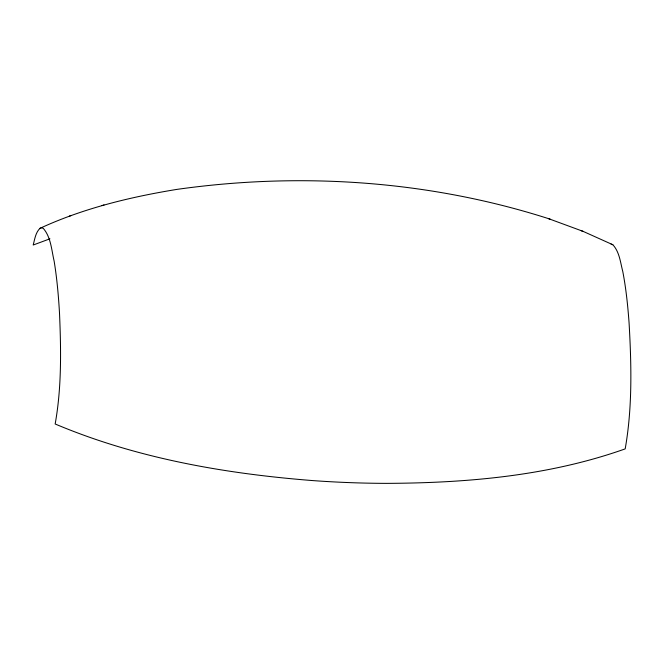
<?xml version="1.0" encoding="UTF-8"?>
<svg xmlns="http://www.w3.org/2000/svg" width="664" height="664" viewBox="0 0 664 664"><rect width="100%" height="100%" fill="white"/><g stroke="black" fill="none" stroke-linecap="round" stroke-linejoin="round"><path stroke-width="1" d="M550.506 219.344L548.389 218.589C428.977 180.467 300.701 171.893 176.798 189.406C129.961 197.067 83.249 208.347 40.006 228.308C35.532 232.624 34.736 239.281 33.2 245.016L49.924 238.816M102.015 205.574L104.024 204.935M69.355 216.107L71.189 215.526M40.006 228.308L41.633 227.785L43.309 228.383C50.979 237.272 51.543 250.054 54.124 261.052C56.971 278.374 58.507 295.878 59.519 313.391C61.08 350.235 61.702 387.552 55.162 423.989C136.776 458.434 225.171 473.731 313.076 480.611A785.047 556.083 11.8 0 0 386.481 483.367C466.991 483.01 548.854 475.98 625.189 448.881C632.51 407.339 631.464 364.793 629.074 322.845C627.804 305.631 626.044 288.408 622.766 271.443C620.392 262.38 619.479 251.855 612.822 244.726L583.058 231.346L548.389 218.589M581.116 230.657L583.058 231.346M611.079 244.103L612.822 244.726"/></g></svg>
